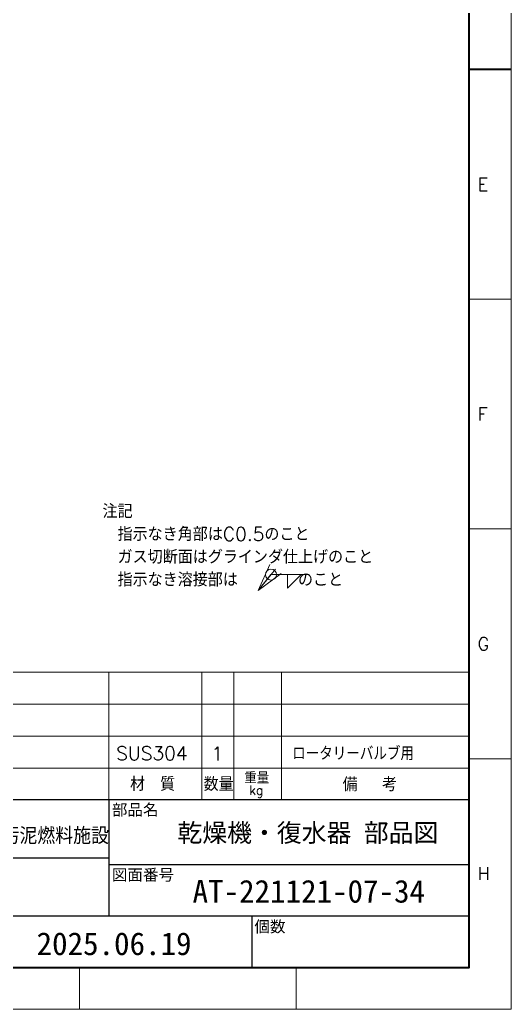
# Model space of a CAD drawing. Header units: millimetres. Extents: x 0 to 2352, y -34 to 1655.
# Drawn here: x 1921 to 2352, y 0 to 869 of the extents above; entities that cross this region are included whole.
import ezdxf
from ezdxf.enums import TextEntityAlignment as Align

# ---------------------------------------------------------------- set-up
doc = ezdxf.new("R2010")
doc.units = ezdxf.units.MM
doc.header["$LTSCALE"] = 1.6
for name, color, linetype, lineweight in [('07_TEXT', 3, 'Continuous', 13), ('08_DIM', 3, 'Continuous', 13), ('90_FRAME', 5, 'Continuous', 35)]:
    doc.layers.add(name, color=color, linetype=linetype, lineweight=lineweight)
doc.layers.add('91_BLANK', color=5, linetype='Continuous', lineweight=0, plot=False)
doc.styles.add('KSS_TXT', font='txt.shx', dxfattribs={"bigfont": 'extfont2.shx'})
doc.styles.add('MS_G', font='MS Gothic.ttf')
doc.styles.get("Standard").update_dxf_attribs({"font": 'txt.shx', "bigfont": 'extfont2.shx'})
doc.styles.add('表題用', font='MS PGothic.ttf')
doc.dimstyles.new('KSS_DIM', dxfattribs={"dimscale": 4, "dimtxt": 3, "dimasz": 2.5, "dimexe": 1.25, "dimexo": 0.625, "dimtad": 1, "dimdsep": 46, "dimtxsty": 'KSS_TXT', "dimblk": 'OPEN30', "dimcen": 0, "dimazin": 2, "dimtfac": 0.75, "dimtmove": 0, "dimatfit": 3, "dimldrblk": 'OPEN30', "dimfxl": 1.25, "dimtolj": 1, "dimarcsym": 0})

# ---------------------------------------------------------------- blocks, each defined once
blk = doc.blocks.new('Weld-line')
blk.add_line((0, 0), (1, 0))
blk = doc.blocks.new('Weld10-s5')
blk.add_circle((0, 0), 2)
blk = doc.blocks.new('Weld10-a1')
for p, q in [((5, 0), (0, 5)), ((0, 5), (0, 0)), ((0, 0), (5, 0))]:
    blk.add_line(p, q)
at = {"width": 0.9}
blk.add_attdef('S', text='', height=2.799999999999999, dxfattribs=at).set_placement((-2, 1), align=Align.RIGHT)
blk.add_attdef('L', (8, 1), '', height=2.799999999999999, dxfattribs=at)
blk = doc.blocks.new('_Open30')
at = {"color": 0, "linetype": 'ByBlock', "lineweight": -2}
for p, q in [((-1, 0.26794919), (0, 0)), ((0, 0), (-1, -0.26794919)), ((0, 0), (-1, 0))]:
    blk.add_line(p, q, dxfattribs=at)
blk = doc.blocks.new('Jis_w20130906110600')
blk.add_blockref('Weld10-s5', (0, 0))
at = {"xscale": -1, "rotation": 180}
blk.add_blockref('Weld10-a1', (6, 0), dxfattribs=at)
at = {"layer": '08_DIM', "xscale": 14, "yscale": 14, "zscale": 14}
blk.add_blockref('Weld-line', (0, 0), dxfattribs=at)
at = {"style": 'KSS_TXT', "flags": 1}
blk.add_attdef('JISINFO', (0, 0), '', height=3, dxfattribs=at)
at = {"layer": '08_DIM'}
blk.add_leader([(-4.630805428080293, -5.765361229938434), (0, 0)], dimstyle='KSS_DIM', dxfattribs=at)

msp = doc.modelspace()

# ---------------------------------------------------------------- linework, layer by layer
at = {"layer": '90_FRAME'}
msp.add_line((2352.09044159269, 824.8238254705849), (2315.278564449982, 824.8238254705849), dxfattribs=at)
at = {"layer": '90_FRAME', "color": 4, "lineweight": 13}
for p, q in [((2352.09044159269, 623.1917238664003), (2315.278564449982, 623.1917238664003)), ((2352.09044159269, 421.5596222622155), (2315.278564449982, 421.5596222622155)), ((1710.392832310299, 295.7330074731734), (2315.278541343749, 295.7330074731734)), ((1998.754738177653, 295.7330074731734), (1998.754738177653, 183.7330104816699)), ((2080.53119313558, 295.7330074731734), (2080.531193135595, 183.7330104816699)), ((2108.531189635581, 295.7330074731734), (2108.531189635598, 183.7330104816699)), ((2150.531184385591, 295.7330074731734), (2150.531184385591, 183.7330104816699)), ((1710.392832310299, 267.733005978039), (2315.278541343749, 267.733005978039)), ((1710.392832310299, 239.7330074731733), (2315.278541343749, 239.7330074731733)), ((2352.09044159269, 219.9275206580308), (2315.278564449982, 219.9275206580308)), ((1710.392832310299, 211.7330074731733), (2315.278541343749, 211.7330074731733)), ((1973.163944678774, -1.126752522e-07), (1973.163944678774, 36.64729619654992)), ((2163.254814878007, -1.126752522e-07), (2163.254814878007, 36.64729619654992))]:
    msp.add_line(p, q, dxfattribs=at)
at = {"layer": '90_FRAME', "color": 0, "lineweight": 25}
for p, q in [((1998.754738177653, 183.7330104816699), (1998.754738177653, 81.90443905350894)), ((1847.707135880381, 132.8187247675904), (1998.754738177653, 132.8187247675904)), ((1998.754738177653, 127.161581910468), (2315.278564449982, 127.161581910468)), ((1847.707135880381, 81.90443905350894), (2315.278564449982, 81.90443905350894)), ((2124.249993022139, 81.90443905350894), (2124.249993022139, 36.64729619654992))]:
    msp.add_line(p, q, dxfattribs=at)
at = {"layer": '90_FRAME'}
msp.add_lwpolyline([(110.3223633137168, 36.64729619654992), (2315.278564449982, 36.6472961965499), (2315.278564449982, 1613.00035474462), (110.3223633137168, 1613.00035474462)], close=True, dxfattribs=at)
at = {"layer": '90_FRAME', "color": 0, "lineweight": 25}
msp.add_lwpolyline([(1523.27856445318, 36.64729619654992), (2315.278564449982, 36.64729619654992), (2315.278564449982, 183.7330104816699), (1523.27856445318, 183.7330104816699)], close=True, dxfattribs=at)
at = {"layer": '91_BLANK'}
msp.add_lwpolyline([(-8.093381894e-07, -1.126752522e-07), (2352.090441588782, -1.126752522e-07), (2352.090441588782, 1655.492231894922), (-8.093381894e-07, 1655.492231894922)], close=True, dxfattribs=at)

# ---------------------------------------------------------------- block references
at = {"layer": '08_DIM', "xscale": 2.399999999999999, "yscale": 2.399999999999999, "zscale": 2.399999999999999}
msp.add_blockref('Jis_w20130906110600', (2141.15912316922, 381.5366432832581), dxfattribs=at)

# ---------------------------------------------------------------- texts
at = {"layer": '07_TEXT', "ltscale": 2, "insert": (1993.285261215016, 443.0643484128697), "char_height": 12, "attachment_point": 1}
msp.add_mtext_dynamic_manual_height_columns('注記\\P\u3000指示なき角部はC0.5のこと\\P\u3000ガス切断面はグラインダ仕上げのこと\\P\u3000指示なき溶接部は\u3000\u3000\u3000\u3000のこと', width=285.7901684789556, gutter_width=15, heights=[0], dxfattribs=at)
at = {"layer": '90_FRAME', "color": 0, "lineweight": 13, "style": 'KSS_TXT'}
for s, p in [('E', (2322.596570834807, 724.0077746684926)), ('F', (2322.596570834807, 522.3756730643079)), ('G', (2322.596570834807, 320.7435714601232)), ('H', (2322.596570834807, 119.1114698559385))]:
    msp.add_text(s, height=11.36, dxfattribs=at).set_placement(p, align=Align.MIDDLE_LEFT)
at = {"layer": '90_FRAME', "color": 3, "lineweight": 13}
for s, height, p in [('SUS304', 12, (2005.200235209182, 218.6903733152144)), ('重量', 10, (2117.677951013671, 198.1044730768999)), ('材\u3000質', 12, (2017.42848588332, 191.6502814394067)), ('数量', 12, (2082.00176158617, 191.5600937276258)), ('備  考', 12, (2204.052921915963, 191.3588966888312)), ('kg', 8, (2122.097810075388, 188.319774887751))]:
    msp.add_text(s, height=height, dxfattribs=at).set_placement(p)
msp.add_text('1', height=12, dxfattribs=at).set_placement((2093.988061482904, 224.4237081041664), align=Align.MIDDLE_CENTER)
at = {"layer": '90_FRAME', "color": 3, "lineweight": 13, "width": 0.9}
msp.add_text('ロータリーバルブ用', height=12, dxfattribs=at).set_placement((2159.793500448476, 218.5312037974351))
at = {"layer": '90_FRAME', "color": 0, "style": '表題用'}
for s, p in [('部品名', (2001.47305405642, 175.0413698458267)), ('図面番号', (2001.473054056416, 117.9699412746247)), ('個数', (2126.624880009673, 72.55603432716254))]:
    msp.add_text(s, height=10, dxfattribs=at).set_placement(p, align=Align.MIDDLE_LEFT)
at = {"layer": '90_FRAME', "color": 0, "style": 'MS_G'}
msp.add_text('乾燥機・復水器 部品図', height=16, dxfattribs=at).set_placement((2173.570356020569, 146.8897566105871), align=Align.CENTER)
at = {"layer": '90_FRAME', "color": 0, "style": 'MS_G', "width": 0.9}
msp.add_text('有機性汚泥燃料施設', height=12.8, dxfattribs=at).set_placement((1857.470303139685, 146.3156462927298))
at = {"layer": '90_FRAME', "color": 0, "style": 'MS_G'}
for s, p in [('AT-221121-07-34', (2072.333951836814, 93.54576660022923)), ('2025.06.19', (1935.378403594538, 47.51074381765789))]:
    msp.add_text(s, height=20, dxfattribs=at).set_placement(p)

doc.saveas('drawing.dxf')
